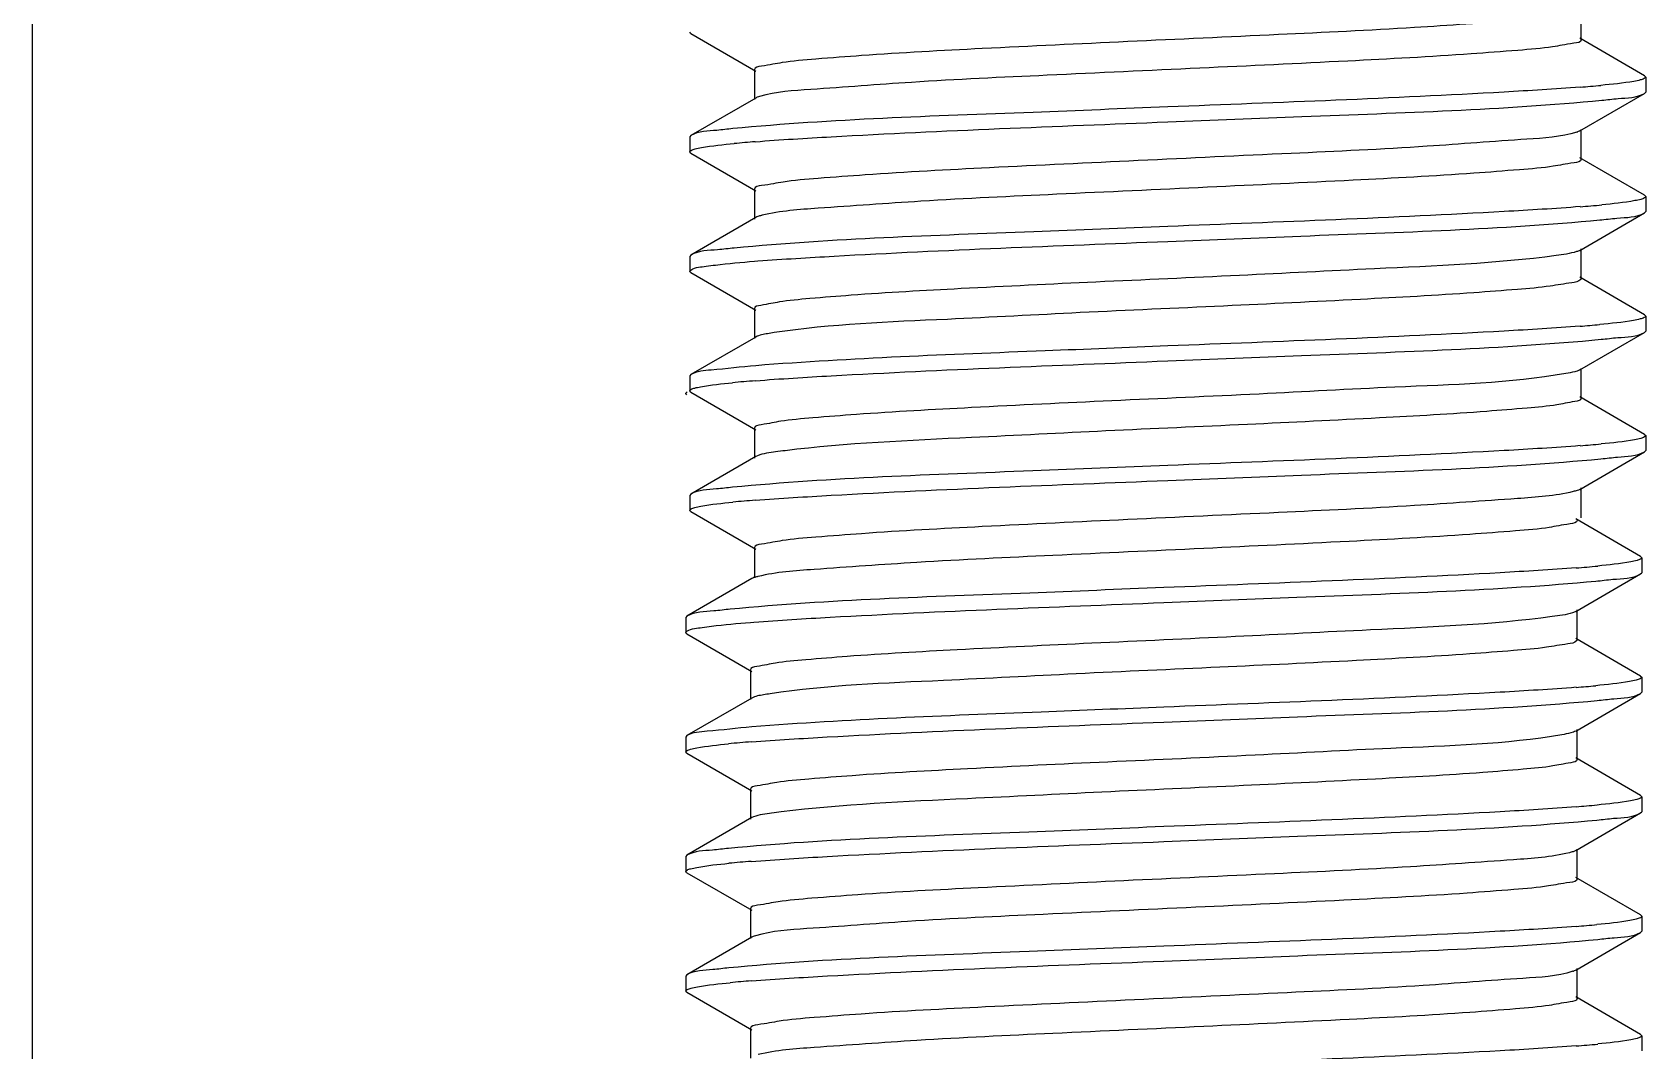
# Model space of a CAD drawing. Extents: x -1396510 to 1250330, y -1892470 to 1623980.
# Drawn here: x -1156684.4 to -1156555.9, y -61603.1 to -61522 of the extents above; entities that cross this region are included whole.
import ezdxf

# ---------------------------------------------------------------- set-up
doc = ezdxf.new("R2010")
doc.units = 0
doc.header["$LTSCALE"] = 1000
doc.header["$MEASUREMENT"] = 0

msp = doc.modelspace()

# ---------------------------------------------------------------- linework, layer by layer
at = {"linetype": 'Continuous'}
for p, q in [((-1156684.42, -61451.6), (-1156684.42, -61531.44)), ((-1156561.04, -61522.56), (-1156561.04, -61520.18)), ((-1156631.95, -61522.07), (-1156632.04, -61521.96)), ((-1156631.95, -61522.07), (-1156626.79, -61525.06)), ((-1156555.98, -61525.43), (-1156561.14, -61522.44)), ((-1156626.89, -61524.94), (-1156626.89, -61527.32)), ((-1156555.98, -61525.43), (-1156555.89, -61525.53)), ((-1156555.89, -61525.53), (-1156555.89, -61526.72)), ((-1156561.14, -61529.82), (-1156555.98, -61526.83)), ((-1156555.98, -61526.83), (-1156555.89, -61526.72)), ((-1156626.79, -61527.2), (-1156631.95, -61530.19)), ((-1156561.04, -61532.08), (-1156561.04, -61529.7)), ((-1156631.95, -61530.19), (-1156632.04, -61530.29)), ((-1156632.04, -61530.29), (-1156632.04, -61531.48)), ((-1156561.14, -61529.82), (-1156561.33, -61529.9)), ((-1156684.42, -61531.44), (-1156684.42, -61635.05)), ((-1156631.95, -61531.59), (-1156632.04, -61531.48)), ((-1156631.95, -61531.59), (-1156626.79, -61534.58)), ((-1156555.98, -61534.95), (-1156561.14, -61531.96)), ((-1156626.89, -61534.46), (-1156626.89, -61536.84)), ((-1156555.98, -61534.95), (-1156555.89, -61535.05)), ((-1156555.89, -61535.05), (-1156555.89, -61536.24)), ((-1156626.79, -61536.72), (-1156631.95, -61539.71)), ((-1156561.14, -61539.34), (-1156555.98, -61536.35)), ((-1156555.98, -61536.35), (-1156555.89, -61536.24)), ((-1156631.95, -61539.71), (-1156632.04, -61539.81)), ((-1156632.04, -61539.81), (-1156632.04, -61541)), ((-1156561.04, -61541.6), (-1156561.04, -61539.22)), ((-1156631.95, -61541.11), (-1156632.04, -61541)), ((-1156631.95, -61541.11), (-1156626.79, -61544.1)), ((-1156626.88, -61540.2), (-1156626.61, -61540.18)), ((-1156555.98, -61544.47), (-1156561.14, -61541.48)), ((-1156626.89, -61543.98), (-1156626.89, -61546.36)), ((-1156555.98, -61544.47), (-1156555.89, -61544.57)), ((-1156555.89, -61544.57), (-1156555.89, -61545.76)), ((-1156626.79, -61546.24), (-1156631.95, -61549.23)), ((-1156561.14, -61548.86), (-1156555.98, -61545.87)), ((-1156555.98, -61545.87), (-1156555.89, -61545.76)), ((-1156561.04, -61551.12), (-1156561.04, -61548.74)), ((-1156631.95, -61549.23), (-1156632.04, -61549.33)), ((-1156632.04, -61549.33), (-1156632.04, -61550.52)), ((-1156632.27, -61550.84), (-1156632.36, -61550.73)), ((-1156631.95, -61550.62), (-1156632.04, -61550.52)), ((-1156631.95, -61550.62), (-1156626.79, -61553.62)), ((-1156555.98, -61553.99), (-1156561.14, -61550.99)), ((-1156626.89, -61553.5), (-1156626.89, -61555.88)), ((-1156555.98, -61553.99), (-1156555.89, -61554.09)), ((-1156555.89, -61554.09), (-1156555.89, -61555.28)), ((-1156561.14, -61558.38), (-1156555.98, -61555.38)), ((-1156555.98, -61555.38), (-1156555.89, -61555.28)), ((-1156626.79, -61555.75), (-1156631.95, -61558.75)), ((-1156626.64, -61555.69), (-1156626.79, -61555.75)), ((-1156631.95, -61558.75), (-1156632.04, -61558.85)), ((-1156632.04, -61558.85), (-1156632.04, -61560.04)), ((-1156561.04, -61560.63), (-1156561.04, -61558.26)), ((-1156631.95, -61560.14), (-1156632.04, -61560.04)), ((-1156631.95, -61560.14), (-1156626.79, -61563.14)), ((-1156556.29, -61563.72), (-1156561.46, -61560.72)), ((-1156626.89, -61563.01), (-1156626.89, -61565.39)), ((-1156556.29, -61563.72), (-1156556.2, -61563.82)), ((-1156556.2, -61563.82), (-1156556.2, -61565.01)), ((-1156627.1, -61565.48), (-1156632.27, -61568.48)), ((-1156561.46, -61568.11), (-1156556.29, -61565.11)), ((-1156556.29, -61565.11), (-1156556.2, -61565.01)), ((-1156561.36, -61570.36), (-1156561.36, -61567.98)), ((-1156632.27, -61568.48), (-1156632.36, -61568.58)), ((-1156632.36, -61568.58), (-1156632.36, -61569.77)), ((-1156627.2, -61568.97), (-1156626.93, -61568.95)), ((-1156632.27, -61569.87), (-1156632.36, -61569.77)), ((-1156632.27, -61569.87), (-1156627.1, -61572.87)), ((-1156556.29, -61573.24), (-1156561.46, -61570.24)), ((-1156627.21, -61572.74), (-1156627.21, -61575.12)), ((-1156556.29, -61573.24), (-1156556.2, -61573.34)), ((-1156556.2, -61573.34), (-1156556.2, -61574.53)), ((-1156561.46, -61577.62), (-1156556.29, -61574.63)), ((-1156556.29, -61574.63), (-1156556.2, -61574.53)), ((-1156627.1, -61575), (-1156632.27, -61577.99)), ((-1156632.27, -61577.99), (-1156632.36, -61578.1)), ((-1156632.36, -61578.1), (-1156632.36, -61579.29)), ((-1156561.36, -61579.88), (-1156561.36, -61577.5)), ((-1156632.27, -61579.39), (-1156632.36, -61579.29)), ((-1156632.27, -61579.39), (-1156627.1, -61582.38)), ((-1156556.29, -61582.75), (-1156561.46, -61579.76)), ((-1156627.21, -61582.26), (-1156627.21, -61584.64)), ((-1156556.29, -61582.75), (-1156556.2, -61582.86)), ((-1156556.2, -61582.86), (-1156556.2, -61584.05)), ((-1156627.1, -61584.52), (-1156632.27, -61587.51)), ((-1156626.96, -61584.46), (-1156627.1, -61584.52)), ((-1156561.46, -61587.14), (-1156556.29, -61584.15)), ((-1156556.29, -61584.15), (-1156556.2, -61584.05)), ((-1156632.27, -61587.51), (-1156632.36, -61587.62)), ((-1156561.36, -61589.4), (-1156561.36, -61587.02)), ((-1156632.36, -61587.62), (-1156632.36, -61588.81)), ((-1156632.27, -61588.91), (-1156632.36, -61588.81)), ((-1156632.27, -61588.91), (-1156627.1, -61591.9)), ((-1156556.29, -61592.27), (-1156561.46, -61589.28)), ((-1156627.21, -61591.78), (-1156627.21, -61594.16)), ((-1156556.29, -61592.27), (-1156556.2, -61592.38)), ((-1156556.2, -61592.38), (-1156556.2, -61593.57)), ((-1156561.46, -61596.66), (-1156556.29, -61593.67)), ((-1156556.29, -61593.67), (-1156556.2, -61593.57)), ((-1156627.1, -61594.04), (-1156632.27, -61597.03)), ((-1156561.36, -61598.92), (-1156561.36, -61596.54)), ((-1156632.27, -61597.03), (-1156632.36, -61597.14)), ((-1156632.36, -61597.14), (-1156632.36, -61598.33)), ((-1156561.46, -61596.66), (-1156561.65, -61596.75)), ((-1156632.27, -61598.43), (-1156632.36, -61598.33)), ((-1156632.27, -61598.43), (-1156627.1, -61601.42)), ((-1156556.29, -61601.79), (-1156561.46, -61598.8)), ((-1156627.21, -61601.3), (-1156627.21, -61603.68)), ((-1156556.29, -61601.79), (-1156556.2, -61601.9)), ((-1156556.2, -61601.9), (-1156556.2, -61603.09))]:
    msp.add_line(p, q, dxfattribs=at)
for centre, radius, start, end in [((-1156569.52, -61418.43), 108.23, 274.4571, 275.3372), ((-1156618.45, -61638.09), 107.73, 94.4567, 95.35), ((-1156562.05, -61527.82), 2.2, 287.9093, 289.044), ((-1156569.4, -61429.38), 106.8, 274.4562, 275.3759), ((-1156625.09, -61541.52), 5.11, 103.4604, 104.3304), ((-1156569.72, -61435.12), 110.59, 274.4593, 275.2731), ((-1156618.73, -61653.85), 104.44, 94.4466, 95.4488), ((-1156569.5, -61447.24), 107.98, 274.4571, 275.3429), ((-1156618.66, -61664.13), 105.21, 94.4523, 95.4224), ((-1156625.4, -61570.28), 5.11, 103.4604, 104.3304), ((-1156569.72, -61458.15), 106.8, 274.4562, 275.3759), ((-1156570.03, -61463.89), 110.59, 274.4593, 275.2731), ((-1156619.04, -61682.61), 104.44, 94.4466, 95.4488), ((-1156569.82, -61476), 107.98, 274.4571, 275.3429), ((-1156618.98, -61692.9), 105.21, 94.4523, 95.4224), ((-1156569.84, -61485.28), 108.23, 274.4571, 275.3372), ((-1156618.77, -61704.93), 107.73, 94.4567, 95.35), ((-1156562.37, -61594.67), 2.2, 287.9093, 289.044), ((-1156569.72, -61496.23), 106.8, 274.4562, 275.3759)]:
    msp.add_arc(centre, radius, start, end, dxfattribs=at)
for points, knots in [([(-1156561.66, -61520.47), (-1156563.11, -61520.82), (-1156567.36, -61521.12), (-1156575.17, -61521.68), (-1156585.53, -61522.17), (-1156597.02, -61522.7), (-1156608.06, -61523.22), (-1156616.41, -61523.66), (-1156621.62, -61524.07), (-1156624.46, -61524.3), (-1156625.8, -61524.6), (-1156626.89, -61524.73), (-1156626.89, -61524.94)], [0, 0, 0, 0, 0.068576, 0.194029, 0.359725, 0.543506, 0.720761, 0.867753, 0.923531, 0.964877, 0.99049, 1, 1, 1, 1]), ([(-1156561.04, -61522.56), (-1156561.04, -61522.77), (-1156562.16, -61522.9), (-1156563.53, -61523.21), (-1156566.44, -61523.43), (-1156571.78, -61523.85), (-1156580.29, -61524.3), (-1156591.52, -61524.83), (-1156603.12, -61525.37), (-1156613.46, -61525.84), (-1156621.08, -61526.45), (-1156625.17, -61526.69), (-1156626.49, -61527.08)], [0, 0, 0, 0, 0.009703, 0.035887, 0.07813, 0.135078, 0.284815, 0.464601, 0.649729, 0.81476, 0.937049, 1, 1, 1, 1]), ([(-1156556.32, -61525.76), (-1156556.49, -61525.81), (-1156557.52, -61526.01), (-1156558.57, -61526.11), (-1156559.45, -61526.19)], [0, 0, 0, 0, 0.163341, 1, 1, 1, 1]), ([(-1156555.89, -61525.53), (-1156555.89, -61525.59), (-1156556.07, -61525.7), (-1156556.21, -61525.73), (-1156556.32, -61525.76)], [0, 0, 0, 0, 0.314295, 1, 1, 1, 1]), ([(-1156626.49, -61527.08), (-1156626.55, -61527.1), (-1156626.65, -61527.13), (-1156626.75, -61527.17), (-1156626.79, -61527.2)], [0, 0, 0, 0, 0.569522, 1, 1, 1, 1]), ([(-1156561.11, -61526.33), (-1156563.13, -61526.49), (-1156574.07, -61527.16), (-1156585.03, -61527.56), (-1156593.96, -61527.91)], [0, 0, 0, 0, 0.184553, 1, 1, 1, 1]), ([(-1156559.39, -61527.38), (-1156558.96, -61527.34), (-1156557.83, -61527.18), (-1156556.6, -61527.19), (-1156555.98, -61526.83)], [0, 0, 0, 0, 0.379133, 1, 1, 1, 1]), ([(-1156593.96, -61527.91), (-1156597.54, -61528.05), (-1156609.09, -61528.55), (-1156620.66, -61528.88), (-1156628.6, -61529.64)], [0, 0, 0, 0, 0.309586, 1, 1, 1, 1]), ([(-1156593.96, -61529.1), (-1156590.4, -61528.96), (-1156578.88, -61528.47), (-1156567.33, -61528.13), (-1156559.39, -61527.38)], [0, 0, 0, 0, 0.309073, 1, 1, 1, 1]), ([(-1156628.6, -61529.64), (-1156629.03, -61529.68), (-1156630.14, -61529.84), (-1156631.34, -61529.83), (-1156631.95, -61530.19)], [0, 0, 0, 0, 0.378727, 1, 1, 1, 1]), ([(-1156626.82, -61530.68), (-1156624.81, -61530.52), (-1156613.86, -61529.86), (-1156602.9, -61529.46), (-1156593.96, -61529.1)], [0, 0, 0, 0, 0.184541, 1, 1, 1, 1]), ([(-1156631.62, -61531.26), (-1156631.45, -61531.21), (-1156630.42, -61531.01), (-1156629.37, -61530.91), (-1156628.5, -61530.82)], [0, 0, 0, 0, 0.16229, 1, 1, 1, 1]), ([(-1156561.37, -61529.91), (-1156562.65, -61530.32), (-1156566.69, -61530.54), (-1156574.24, -61531.17), (-1156584.58, -61531.63), (-1156596.21, -61532.18), (-1156607.5, -61532.71), (-1156616.07, -61533.16), (-1156621.44, -61533.58), (-1156624.38, -61533.8), (-1156625.76, -61534.12), (-1156626.89, -61534.24), (-1156626.89, -61534.46)], [0, 0, 0, 0, 0.061098, 0.182334, 0.347135, 0.532706, 0.713328, 0.863975, 0.921317, 0.963856, 0.990226, 1, 1, 1, 1]), ([(-1156632.04, -61531.48), (-1156632.04, -61531.43), (-1156631.87, -61531.32), (-1156631.73, -61531.28), (-1156631.62, -61531.26)], [0, 0, 0, 0, 0.315177, 1, 1, 1, 1]), ([(-1156561.04, -61532.08), (-1156561.04, -61532.28), (-1156562.13, -61532.42), (-1156563.47, -61532.72), (-1156566.31, -61532.94), (-1156571.52, -61533.36), (-1156579.87, -61533.79), (-1156590.92, -61534.32), (-1156602.41, -61534.85), (-1156612.76, -61535.33), (-1156620.57, -61535.9), (-1156624.82, -61536.19), (-1156626.28, -61536.54)], [0, 0, 0, 0, 0.009517, 0.035128, 0.076492, 0.132277, 0.279305, 0.456588, 0.640385, 0.806077, 0.931494, 1, 1, 1, 1]), ([(-1156561.1, -61535.85), (-1156563.12, -61536.01), (-1156574.07, -61536.67), (-1156585.03, -61537.08), (-1156593.96, -61537.43)], [0, 0, 0, 0, 0.184509, 1, 1, 1, 1]), ([(-1156556.27, -61535.27), (-1156556.43, -61535.31), (-1156557.46, -61535.52), (-1156558.51, -61535.62), (-1156559.39, -61535.71)], [0, 0, 0, 0, 0.159053, 1, 1, 1, 1]), ([(-1156555.89, -61535.05), (-1156555.89, -61535.1), (-1156556.04, -61535.2), (-1156556.17, -61535.24), (-1156556.27, -61535.27)], [0, 0, 0, 0, 0.319254, 1, 1, 1, 1]), ([(-1156626.35, -61536.56), (-1156626.44, -61536.58), (-1156626.59, -61536.63), (-1156626.73, -61536.68), (-1156626.78, -61536.72)], [0, 0, 0, 0, 0.585672, 1, 1, 1, 1]), ([(-1156593.96, -61538.62), (-1156590.43, -61538.48), (-1156578.96, -61537.99), (-1156567.47, -61537.65), (-1156559.55, -61536.91)], [0, 0, 0, 0, 0.307895, 1, 1, 1, 1]), ([(-1156559.55, -61536.91), (-1156559.1, -61536.87), (-1156557.92, -61536.7), (-1156556.62, -61536.72), (-1156555.98, -61536.35)], [0, 0, 0, 0, 0.380051, 1, 1, 1, 1]), ([(-1156593.96, -61537.43), (-1156597.52, -61537.57), (-1156609.03, -61538.06), (-1156620.57, -61538.4), (-1156628.5, -61539.15)], [0, 0, 0, 0, 0.308784, 1, 1, 1, 1]), ([(-1156626.61, -61540.18), (-1156624.59, -61540.03), (-1156613.72, -61539.37), (-1156602.83, -61538.97), (-1156593.96, -61538.62)], [0, 0, 0, 0, 0.186017, 1, 1, 1, 1]), ([(-1156628.5, -61539.15), (-1156628.94, -61539.19), (-1156630.08, -61539.35), (-1156631.32, -61539.34), (-1156631.95, -61539.71)], [0, 0, 0, 0, 0.379378, 1, 1, 1, 1]), ([(-1156563.02, -61539.75), (-1156567.82, -61540.39), (-1156576.26, -61540.72), (-1156588.47, -61541.36), (-1156599.46, -61541.84), (-1156609.75, -61542.34), (-1156617.41, -61542.76), (-1156622.15, -61543.15), (-1156624.7, -61543.37), (-1156625.92, -61543.65), (-1156626.89, -61543.79), (-1156626.89, -61543.98)], [0, 0, 0, 0, 0.226556, 0.394464, 0.573122, 0.741029, 0.877994, 0.929534, 0.967621, 0.99116, 1, 1, 1, 1]), ([(-1156561.14, -61539.34), (-1156561.22, -61539.38), (-1156561.83, -61539.59), (-1156562.48, -61539.67), (-1156563.02, -61539.75)], [0, 0, 0, 0, 0.140461, 1, 1, 1, 1]), ([(-1156632.04, -61541), (-1156632.04, -61540.96), (-1156631.6, -61540.64), (-1156631.15, -61540.67), (-1156630.73, -61540.6)], [0, 0, 0, 0, 0.092798, 1, 1, 1, 1]), ([(-1156630.73, -61540.6), (-1156630.49, -61540.56), (-1156629.21, -61540.4), (-1156627.92, -61540.29), (-1156626.88, -61540.2)], [0, 0, 0, 0, 0.190958, 1, 1, 1, 1]), ([(-1156561.06, -61541.65), (-1156561.23, -61541.85), (-1156562.15, -61541.95), (-1156563.76, -61542.26), (-1156566.4, -61542.47), (-1156571.42, -61542.86), (-1156579.24, -61543.28), (-1156589.69, -61543.79), (-1156600.66, -61544.26), (-1156612.59, -61544.92), (-1156620.76, -61545.2), (-1156625.32, -61545.89)], [0, 0, 0, 0, 0.011937, 0.038615, 0.07957, 0.133598, 0.274096, 0.443272, 0.620779, 0.785256, 1, 1, 1, 1]), ([(-1156561.04, -61541.6), (-1156561.04, -61541.61), (-1156561.04, -61541.63), (-1156561.06, -61541.65), (-1156561.06, -61541.65)], [0, 0, 0, 0, 0.463467, 1, 1, 1, 1]), ([(-1156556.33, -61544.8), (-1156556.51, -61544.85), (-1156557.57, -61545.06), (-1156558.65, -61545.16), (-1156559.55, -61545.24)], [0, 0, 0, 0, 0.163149, 1, 1, 1, 1]), ([(-1156555.89, -61544.57), (-1156555.89, -61544.63), (-1156556.07, -61544.74), (-1156556.22, -61544.77), (-1156556.33, -61544.8)], [0, 0, 0, 0, 0.312916, 1, 1, 1, 1]), ([(-1156625.32, -61545.89), (-1156625.49, -61545.91), (-1156625.98, -61546), (-1156626.5, -61546.07), (-1156626.78, -61546.24)], [0, 0, 0, 0, 0.353551, 1, 1, 1, 1]), ([(-1156561.12, -61545.37), (-1156563.13, -61545.53), (-1156574.08, -61546.19), (-1156585.03, -61546.6), (-1156593.96, -61546.95)], [0, 0, 0, 0, 0.184619, 1, 1, 1, 1]), ([(-1156593.96, -61548.14), (-1156590.41, -61548), (-1156578.9, -61547.51), (-1156567.37, -61547.17), (-1156559.44, -61546.42)], [0, 0, 0, 0, 0.308711, 1, 1, 1, 1]), ([(-1156559.44, -61546.42), (-1156559, -61546.38), (-1156557.86, -61546.22), (-1156556.61, -61546.23), (-1156555.98, -61545.87)], [0, 0, 0, 0, 0.379419, 1, 1, 1, 1]), ([(-1156593.96, -61546.95), (-1156597.22, -61547.08), (-1156608.16, -61547.53), (-1156619.11, -61547.92), (-1156626.77, -61548.52)], [0, 0, 0, 0, 0.297814, 1, 1, 1, 1]), ([(-1156626.77, -61548.52), (-1156627.96, -61548.62), (-1156629.65, -61548.85), (-1156631.47, -61548.95), (-1156631.95, -61549.23)], [0, 0, 0, 0, 0.683777, 1, 1, 1, 1]), ([(-1156626.82, -61549.72), (-1156624.81, -61549.56), (-1156613.86, -61548.9), (-1156602.9, -61548.5), (-1156593.96, -61548.14)], [0, 0, 0, 0, 0.184504, 1, 1, 1, 1]), ([(-1156561.14, -61548.86), (-1156561.27, -61548.93), (-1156561.64, -61549.03), (-1156562.01, -61549.11), (-1156562.25, -61549.15)], [0, 0, 0, 0, 0.374139, 1, 1, 1, 1]), ([(-1156631.65, -61550.3), (-1156631.5, -61550.26), (-1156630.5, -61550.06), (-1156629.49, -61549.96), (-1156628.64, -61549.88)], [0, 0, 0, 0, 0.160861, 1, 1, 1, 1]), ([(-1156562.25, -61549.15), (-1156566.74, -61549.92), (-1156574.94, -61550.13), (-1156586.99, -61550.82), (-1156598.24, -61551.3), (-1156608.91, -61551.82), (-1156616.91, -61552.25), (-1156621.89, -61552.65), (-1156624.58, -61552.87), (-1156625.86, -61553.16), (-1156626.89, -61553.3), (-1156626.89, -61553.5)], [0, 0, 0, 0, 0.210773, 0.377666, 0.558838, 0.731273, 0.873076, 0.926648, 0.966309, 0.990838, 1, 1, 1, 1]), ([(-1156632.36, -61550.73), (-1156632.36, -61550.71), (-1156632.32, -61550.65), (-1156632.27, -61550.63), (-1156632.24, -61550.61)], [0, 0, 0, 0, 0.384576, 1, 1, 1, 1]), ([(-1156632.04, -61550.52), (-1156632.04, -61550.47), (-1156631.89, -61550.37), (-1156631.75, -61550.33), (-1156631.65, -61550.3)], [0, 0, 0, 0, 0.319044, 1, 1, 1, 1]), ([(-1156561.04, -61551.12), (-1156561.04, -61551.3), (-1156561.98, -61551.44), (-1156563.17, -61551.71), (-1156565.65, -61551.93), (-1156570.28, -61552.31), (-1156577.76, -61552.73), (-1156587.86, -61553.22), (-1156598.7, -61553.7), (-1156610.98, -61554.33), (-1156619.52, -61554.69), (-1156624.44, -61555.29)], [0, 0, 0, 0, 0.008683, 0.031763, 0.069103, 0.119686, 0.254361, 0.420111, 0.597552, 0.765912, 1, 1, 1, 1]), ([(-1156555.89, -61554.09), (-1156555.89, -61554.14), (-1156556.04, -61554.24), (-1156556.18, -61554.28), (-1156556.28, -61554.31)], [0, 0, 0, 0, 0.318137, 1, 1, 1, 1]), ([(-1156624.44, -61555.29), (-1156624.7, -61555.32), (-1156625.43, -61555.42), (-1156626.18, -61555.52), (-1156626.64, -61555.69)], [0, 0, 0, 0, 0.341642, 1, 1, 1, 1]), ([(-1156561.11, -61554.89), (-1156563.12, -61555.05), (-1156574.07, -61555.71), (-1156585.03, -61556.11), (-1156593.96, -61556.47)], [0, 0, 0, 0, 0.184538, 1, 1, 1, 1]), ([(-1156559.45, -61555.94), (-1156559.01, -61555.9), (-1156557.86, -61555.74), (-1156556.61, -61555.75), (-1156555.98, -61555.38)], [0, 0, 0, 0, 0.379512, 1, 1, 1, 1]), ([(-1156556.28, -61554.31), (-1156556.44, -61554.35), (-1156557.49, -61554.57), (-1156558.55, -61554.67), (-1156559.44, -61554.75)], [0, 0, 0, 0, 0.159502, 1, 1, 1, 1]), ([(-1156593.96, -61556.47), (-1156597.55, -61556.61), (-1156609.11, -61557.11), (-1156620.69, -61557.44), (-1156628.64, -61558.21)], [0, 0, 0, 0, 0.309919, 1, 1, 1, 1]), ([(-1156593.96, -61557.66), (-1156590.41, -61557.52), (-1156578.91, -61557.03), (-1156567.38, -61556.69), (-1156559.45, -61555.94)], [0, 0, 0, 0, 0.308641, 1, 1, 1, 1]), ([(-1156626.83, -61559.24), (-1156624.81, -61559.08), (-1156613.86, -61558.42), (-1156602.9, -61558.02), (-1156593.96, -61557.66)], [0, 0, 0, 0, 0.184493, 1, 1, 1, 1]), ([(-1156628.64, -61558.21), (-1156629.06, -61558.25), (-1156630.16, -61558.4), (-1156631.35, -61558.4), (-1156631.95, -61558.75)], [0, 0, 0, 0, 0.378482, 1, 1, 1, 1]), ([(-1156561.66, -61558.55), (-1156563.11, -61558.9), (-1156567.36, -61559.19), (-1156575.17, -61559.76), (-1156585.53, -61560.24), (-1156597.02, -61560.77), (-1156608.06, -61561.3), (-1156616.41, -61561.74), (-1156621.62, -61562.15), (-1156624.46, -61562.37), (-1156625.8, -61562.68), (-1156626.89, -61562.81), (-1156626.89, -61563.01)], [0, 0, 0, 0, 0.068576, 0.194029, 0.359725, 0.543506, 0.720761, 0.867753, 0.923531, 0.964877, 0.99049, 1, 1, 1, 1]), ([(-1156561.14, -61558.38), (-1156561.21, -61558.41), (-1156561.38, -61558.48), (-1156561.55, -61558.52), (-1156561.66, -61558.55)], [0, 0, 0, 0, 0.406881, 1, 1, 1, 1]), ([(-1156632.04, -61560.04), (-1156632.04, -61559.99), (-1156631.88, -61559.89), (-1156631.75, -61559.85), (-1156631.65, -61559.82)], [0, 0, 0, 0, 0.318595, 1, 1, 1, 1]), ([(-1156631.65, -61559.82), (-1156631.49, -61559.78), (-1156630.49, -61559.57), (-1156629.46, -61559.47), (-1156628.6, -61559.39)], [0, 0, 0, 0, 0.160696, 1, 1, 1, 1]), ([(-1156561.36, -61560.85), (-1156561.36, -61561.05), (-1156562.45, -61561.18), (-1156563.79, -61561.49), (-1156566.62, -61561.71), (-1156571.84, -61562.12), (-1156580.19, -61562.56), (-1156591.24, -61563.09), (-1156602.72, -61563.62), (-1156613.08, -61564.1), (-1156620.89, -61564.67), (-1156625.14, -61564.96), (-1156626.59, -61565.31)], [0, 0, 0, 0, 0.009517, 0.035128, 0.076492, 0.132277, 0.279305, 0.456588, 0.640385, 0.806077, 0.931494, 1, 1, 1, 1]), ([(-1156556.58, -61564.03), (-1156556.74, -61564.08), (-1156557.78, -61564.29), (-1156558.83, -61564.39), (-1156559.71, -61564.48)], [0, 0, 0, 0, 0.159053, 1, 1, 1, 1]), ([(-1156556.2, -61563.82), (-1156556.2, -61563.87), (-1156556.36, -61563.97), (-1156556.49, -61564.01), (-1156556.58, -61564.03)], [0, 0, 0, 0, 0.319254, 1, 1, 1, 1]), ([(-1156626.67, -61565.33), (-1156626.76, -61565.35), (-1156626.9, -61565.39), (-1156627.05, -61565.45), (-1156627.1, -61565.48)], [0, 0, 0, 0, 0.585672, 1, 1, 1, 1]), ([(-1156561.42, -61564.62), (-1156563.44, -61564.78), (-1156574.38, -61565.44), (-1156585.34, -61565.84), (-1156594.28, -61566.2)], [0, 0, 0, 0, 0.184509, 1, 1, 1, 1]), ([(-1156594.28, -61567.39), (-1156590.75, -61567.25), (-1156579.28, -61566.76), (-1156567.78, -61566.42), (-1156559.87, -61565.68)], [0, 0, 0, 0, 0.307895, 1, 1, 1, 1]), ([(-1156559.87, -61565.68), (-1156559.41, -61565.64), (-1156558.23, -61565.47), (-1156556.94, -61565.49), (-1156556.29, -61565.11)], [0, 0, 0, 0, 0.380051, 1, 1, 1, 1]), ([(-1156594.28, -61566.2), (-1156597.84, -61566.34), (-1156609.35, -61566.83), (-1156620.88, -61567.17), (-1156628.81, -61567.92)], [0, 0, 0, 0, 0.308784, 1, 1, 1, 1]), ([(-1156628.81, -61567.92), (-1156629.25, -61567.96), (-1156630.4, -61568.12), (-1156631.64, -61568.11), (-1156632.27, -61568.48)], [0, 0, 0, 0, 0.379378, 1, 1, 1, 1]), ([(-1156626.93, -61568.95), (-1156624.91, -61568.79), (-1156614.03, -61568.14), (-1156603.14, -61567.74), (-1156594.28, -61567.39)], [0, 0, 0, 0, 0.186017, 1, 1, 1, 1]), ([(-1156561.46, -61568.11), (-1156561.54, -61568.15), (-1156562.15, -61568.36), (-1156562.79, -61568.44), (-1156563.34, -61568.51)], [0, 0, 0, 0, 0.140461, 1, 1, 1, 1]), ([(-1156632.36, -61569.77), (-1156632.36, -61569.73), (-1156631.91, -61569.41), (-1156631.46, -61569.43), (-1156631.05, -61569.37)], [0, 0, 0, 0, 0.092798, 1, 1, 1, 1]), ([(-1156631.05, -61569.37), (-1156630.8, -61569.33), (-1156629.53, -61569.16), (-1156628.24, -61569.05), (-1156627.2, -61568.97)], [0, 0, 0, 0, 0.190958, 1, 1, 1, 1]), ([(-1156563.34, -61568.51), (-1156568.14, -61569.16), (-1156576.57, -61569.48), (-1156588.79, -61570.13), (-1156599.78, -61570.61), (-1156610.07, -61571.11), (-1156617.72, -61571.53), (-1156622.47, -61571.92), (-1156625.02, -61572.14), (-1156626.23, -61572.42), (-1156627.21, -61572.56), (-1156627.21, -61572.74)], [0, 0, 0, 0, 0.226556, 0.394464, 0.573122, 0.741029, 0.877994, 0.929534, 0.967621, 0.99116, 1, 1, 1, 1]), ([(-1156561.38, -61570.42), (-1156561.55, -61570.62), (-1156562.47, -61570.72), (-1156564.07, -61571.03), (-1156566.72, -61571.24), (-1156571.74, -61571.63), (-1156579.56, -61572.05), (-1156590, -61572.56), (-1156600.98, -61573.03), (-1156612.91, -61573.69), (-1156621.07, -61573.97), (-1156625.63, -61574.65)], [0, 0, 0, 0, 0.011937, 0.038615, 0.07957, 0.133598, 0.274096, 0.443272, 0.620779, 0.785256, 1, 1, 1, 1]), ([(-1156561.36, -61570.36), (-1156561.36, -61570.37), (-1156561.36, -61570.4), (-1156561.37, -61570.41), (-1156561.38, -61570.42)], [0, 0, 0, 0, 0.463467, 1, 1, 1, 1]), ([(-1156556.2, -61573.34), (-1156556.21, -61573.39), (-1156556.39, -61573.5), (-1156556.54, -61573.54), (-1156556.65, -61573.57)], [0, 0, 0, 0, 0.312916, 1, 1, 1, 1]), ([(-1156625.63, -61574.65), (-1156625.81, -61574.68), (-1156626.3, -61574.77), (-1156626.82, -61574.84), (-1156627.1, -61575)], [0, 0, 0, 0, 0.353551, 1, 1, 1, 1]), ([(-1156561.43, -61574.14), (-1156563.45, -61574.3), (-1156574.39, -61574.96), (-1156585.35, -61575.36), (-1156594.28, -61575.72)], [0, 0, 0, 0, 0.184619, 1, 1, 1, 1]), ([(-1156556.65, -61573.57), (-1156556.82, -61573.62), (-1156557.89, -61573.82), (-1156558.97, -61573.93), (-1156559.87, -61574.01)], [0, 0, 0, 0, 0.163149, 1, 1, 1, 1]), ([(-1156559.76, -61575.19), (-1156559.32, -61575.15), (-1156558.17, -61574.99), (-1156556.92, -61575), (-1156556.29, -61574.63)], [0, 0, 0, 0, 0.379419, 1, 1, 1, 1]), ([(-1156594.28, -61575.72), (-1156597.54, -61575.85), (-1156608.48, -61576.3), (-1156619.43, -61576.69), (-1156627.09, -61577.29)], [0, 0, 0, 0, 0.297814, 1, 1, 1, 1]), ([(-1156594.28, -61576.91), (-1156590.73, -61576.77), (-1156579.22, -61576.28), (-1156567.69, -61575.94), (-1156559.76, -61575.19)], [0, 0, 0, 0, 0.308711, 1, 1, 1, 1]), ([(-1156627.14, -61578.49), (-1156625.12, -61578.33), (-1156614.18, -61577.67), (-1156603.22, -61577.26), (-1156594.28, -61576.91)], [0, 0, 0, 0, 0.184504, 1, 1, 1, 1]), ([(-1156627.09, -61577.29), (-1156628.28, -61577.39), (-1156629.97, -61577.62), (-1156631.79, -61577.72), (-1156632.27, -61577.99)], [0, 0, 0, 0, 0.683777, 1, 1, 1, 1]), ([(-1156562.56, -61577.92), (-1156567.05, -61578.69), (-1156575.25, -61578.9), (-1156587.3, -61579.59), (-1156598.56, -61580.07), (-1156609.23, -61580.59), (-1156617.23, -61581.02), (-1156622.21, -61581.42), (-1156624.9, -61581.64), (-1156626.17, -61581.93), (-1156627.21, -61582.07), (-1156627.21, -61582.26)], [0, 0, 0, 0, 0.210773, 0.377666, 0.558838, 0.731273, 0.873076, 0.926648, 0.966309, 0.990838, 1, 1, 1, 1]), ([(-1156561.46, -61577.62), (-1156561.58, -61577.7), (-1156561.96, -61577.8), (-1156562.33, -61577.88), (-1156562.56, -61577.92)], [0, 0, 0, 0, 0.374139, 1, 1, 1, 1]), ([(-1156632.36, -61579.29), (-1156632.36, -61579.24), (-1156632.2, -61579.14), (-1156632.07, -61579.1), (-1156631.97, -61579.07)], [0, 0, 0, 0, 0.319044, 1, 1, 1, 1]), ([(-1156631.97, -61579.07), (-1156631.81, -61579.03), (-1156630.82, -61578.82), (-1156629.81, -61578.73), (-1156628.96, -61578.64)], [0, 0, 0, 0, 0.160861, 1, 1, 1, 1]), ([(-1156561.36, -61579.88), (-1156561.36, -61580.07), (-1156562.3, -61580.21), (-1156563.49, -61580.48), (-1156565.97, -61580.7), (-1156570.6, -61581.08), (-1156578.08, -61581.49), (-1156588.18, -61581.99), (-1156599.02, -61582.47), (-1156611.3, -61583.1), (-1156619.83, -61583.46), (-1156624.76, -61584.06)], [0, 0, 0, 0, 0.008683, 0.031763, 0.069103, 0.119686, 0.254361, 0.420111, 0.597552, 0.765912, 1, 1, 1, 1]), ([(-1156561.42, -61583.66), (-1156563.44, -61583.82), (-1156574.39, -61584.48), (-1156585.35, -61584.88), (-1156594.28, -61585.24)], [0, 0, 0, 0, 0.184538, 1, 1, 1, 1]), ([(-1156556.59, -61583.08), (-1156556.76, -61583.12), (-1156557.8, -61583.33), (-1156558.87, -61583.43), (-1156559.76, -61583.52)], [0, 0, 0, 0, 0.159502, 1, 1, 1, 1]), ([(-1156556.2, -61582.86), (-1156556.2, -61582.91), (-1156556.36, -61583.01), (-1156556.49, -61583.05), (-1156556.59, -61583.08)], [0, 0, 0, 0, 0.318137, 1, 1, 1, 1]), ([(-1156624.76, -61584.06), (-1156625.01, -61584.09), (-1156625.75, -61584.19), (-1156626.5, -61584.29), (-1156626.96, -61584.46)], [0, 0, 0, 0, 0.341642, 1, 1, 1, 1]), ([(-1156594.28, -61586.43), (-1156590.73, -61586.29), (-1156579.22, -61585.8), (-1156567.7, -61585.46), (-1156559.77, -61584.71)], [0, 0, 0, 0, 0.308641, 1, 1, 1, 1]), ([(-1156559.77, -61584.71), (-1156559.33, -61584.67), (-1156558.18, -61584.51), (-1156556.92, -61584.52), (-1156556.29, -61584.15)], [0, 0, 0, 0, 0.379512, 1, 1, 1, 1]), ([(-1156594.28, -61585.24), (-1156597.87, -61585.38), (-1156609.43, -61585.88), (-1156621.01, -61586.21), (-1156628.96, -61586.97)], [0, 0, 0, 0, 0.309919, 1, 1, 1, 1]), ([(-1156628.96, -61586.97), (-1156629.38, -61587.01), (-1156630.47, -61587.17), (-1156631.67, -61587.17), (-1156632.27, -61587.51)], [0, 0, 0, 0, 0.378482, 1, 1, 1, 1]), ([(-1156561.97, -61587.32), (-1156563.43, -61587.67), (-1156567.68, -61587.96), (-1156575.49, -61588.53), (-1156585.85, -61589.01), (-1156597.33, -61589.54), (-1156608.38, -61590.07), (-1156616.72, -61590.5), (-1156621.94, -61590.92), (-1156624.78, -61591.14), (-1156626.11, -61591.44), (-1156627.21, -61591.58), (-1156627.21, -61591.78)], [0, 0, 0, 0, 0.068576, 0.194029, 0.359725, 0.543506, 0.720761, 0.867753, 0.923531, 0.964877, 0.99049, 1, 1, 1, 1]), ([(-1156627.15, -61588.01), (-1156625.13, -61587.85), (-1156614.18, -61587.19), (-1156603.22, -61586.78), (-1156594.28, -61586.43)], [0, 0, 0, 0, 0.184493, 1, 1, 1, 1]), ([(-1156561.46, -61587.14), (-1156561.52, -61587.18), (-1156561.69, -61587.25), (-1156561.87, -61587.29), (-1156561.97, -61587.32)], [0, 0, 0, 0, 0.406881, 1, 1, 1, 1]), ([(-1156632.36, -61588.81), (-1156632.36, -61588.76), (-1156632.2, -61588.65), (-1156632.07, -61588.62), (-1156631.97, -61588.59)], [0, 0, 0, 0, 0.318595, 1, 1, 1, 1]), ([(-1156631.97, -61588.59), (-1156631.81, -61588.55), (-1156630.8, -61588.34), (-1156629.78, -61588.24), (-1156628.92, -61588.16)], [0, 0, 0, 0, 0.160696, 1, 1, 1, 1]), ([(-1156561.36, -61589.4), (-1156561.36, -61589.62), (-1156562.48, -61589.74), (-1156563.85, -61590.05), (-1156566.76, -61590.28), (-1156572.1, -61590.7), (-1156580.61, -61591.14), (-1156591.84, -61591.67), (-1156603.44, -61592.21), (-1156613.78, -61592.68), (-1156621.4, -61593.3), (-1156625.49, -61593.53), (-1156626.81, -61593.93)], [0, 0, 0, 0, 0.009703, 0.035887, 0.07813, 0.135078, 0.284815, 0.464601, 0.649729, 0.81476, 0.937049, 1, 1, 1, 1]), ([(-1156556.64, -61592.61), (-1156556.81, -61592.65), (-1156557.84, -61592.86), (-1156558.89, -61592.96), (-1156559.77, -61593.04)], [0, 0, 0, 0, 0.163341, 1, 1, 1, 1]), ([(-1156556.2, -61592.38), (-1156556.21, -61592.43), (-1156556.38, -61592.54), (-1156556.53, -61592.58), (-1156556.64, -61592.61)], [0, 0, 0, 0, 0.314295, 1, 1, 1, 1]), ([(-1156626.81, -61593.93), (-1156626.87, -61593.95), (-1156626.97, -61593.98), (-1156627.06, -61594.02), (-1156627.1, -61594.04)], [0, 0, 0, 0, 0.569522, 1, 1, 1, 1]), ([(-1156561.43, -61593.18), (-1156563.44, -61593.34), (-1156574.39, -61594), (-1156585.35, -61594.4), (-1156594.28, -61594.76)], [0, 0, 0, 0, 0.184553, 1, 1, 1, 1]), ([(-1156559.71, -61594.22), (-1156559.28, -61594.18), (-1156558.15, -61594.02), (-1156556.91, -61594.03), (-1156556.29, -61593.67)], [0, 0, 0, 0, 0.379133, 1, 1, 1, 1]), ([(-1156594.28, -61594.76), (-1156597.86, -61594.9), (-1156609.41, -61595.39), (-1156620.98, -61595.73), (-1156628.92, -61596.49)], [0, 0, 0, 0, 0.309586, 1, 1, 1, 1]), ([(-1156594.28, -61595.95), (-1156590.72, -61595.81), (-1156579.19, -61595.31), (-1156567.65, -61594.98), (-1156559.71, -61594.22)], [0, 0, 0, 0, 0.309073, 1, 1, 1, 1]), ([(-1156628.92, -61596.49), (-1156629.35, -61596.53), (-1156630.45, -61596.69), (-1156631.66, -61596.68), (-1156632.27, -61597.03)], [0, 0, 0, 0, 0.378727, 1, 1, 1, 1]), ([(-1156627.14, -61597.53), (-1156625.12, -61597.37), (-1156614.18, -61596.7), (-1156603.22, -61596.3), (-1156594.28, -61595.95)], [0, 0, 0, 0, 0.184541, 1, 1, 1, 1]), ([(-1156631.94, -61598.1), (-1156631.77, -61598.06), (-1156630.74, -61597.85), (-1156629.69, -61597.75), (-1156628.81, -61597.67)], [0, 0, 0, 0, 0.16229, 1, 1, 1, 1]), ([(-1156561.69, -61596.76), (-1156562.96, -61597.17), (-1156567.01, -61597.38), (-1156574.55, -61598.02), (-1156584.9, -61598.48), (-1156596.52, -61599.03), (-1156607.81, -61599.56), (-1156616.38, -61600), (-1156621.76, -61600.42), (-1156624.69, -61600.65), (-1156626.07, -61600.96), (-1156627.21, -61601.09), (-1156627.21, -61601.3)], [0, 0, 0, 0, 0.061098, 0.182334, 0.347135, 0.532706, 0.713328, 0.863975, 0.921317, 0.963856, 0.990226, 1, 1, 1, 1]), ([(-1156632.36, -61598.33), (-1156632.36, -61598.28), (-1156632.19, -61598.17), (-1156632.05, -61598.13), (-1156631.94, -61598.1)], [0, 0, 0, 0, 0.315177, 1, 1, 1, 1]), ([(-1156561.36, -61598.92), (-1156561.36, -61599.13), (-1156562.45, -61599.26), (-1156563.79, -61599.56), (-1156566.62, -61599.79), (-1156571.84, -61600.2), (-1156580.19, -61600.64), (-1156591.24, -61601.17), (-1156602.72, -61601.69), (-1156613.08, -61602.18), (-1156620.89, -61602.75), (-1156625.14, -61603.04), (-1156626.59, -61603.39)], [0, 0, 0, 0, 0.009517, 0.035128, 0.076492, 0.132277, 0.279305, 0.456588, 0.640385, 0.806077, 0.931494, 1, 1, 1, 1]), ([(-1156561.42, -61602.7), (-1156563.44, -61602.86), (-1156574.38, -61603.52), (-1156585.34, -61603.92), (-1156594.28, -61604.28)], [0, 0, 0, 0, 0.184509, 1, 1, 1, 1]), ([(-1156556.58, -61602.11), (-1156556.74, -61602.16), (-1156557.78, -61602.37), (-1156558.83, -61602.47), (-1156559.71, -61602.55)], [0, 0, 0, 0, 0.159053, 1, 1, 1, 1]), ([(-1156556.2, -61601.9), (-1156556.2, -61601.94), (-1156556.36, -61602.05), (-1156556.49, -61602.08), (-1156556.58, -61602.11)], [0, 0, 0, 0, 0.319254, 1, 1, 1, 1])]:
    msp.add_open_spline(points, degree=3, knots=knots, dxfattribs=at)

doc.saveas('drawing.dxf')
